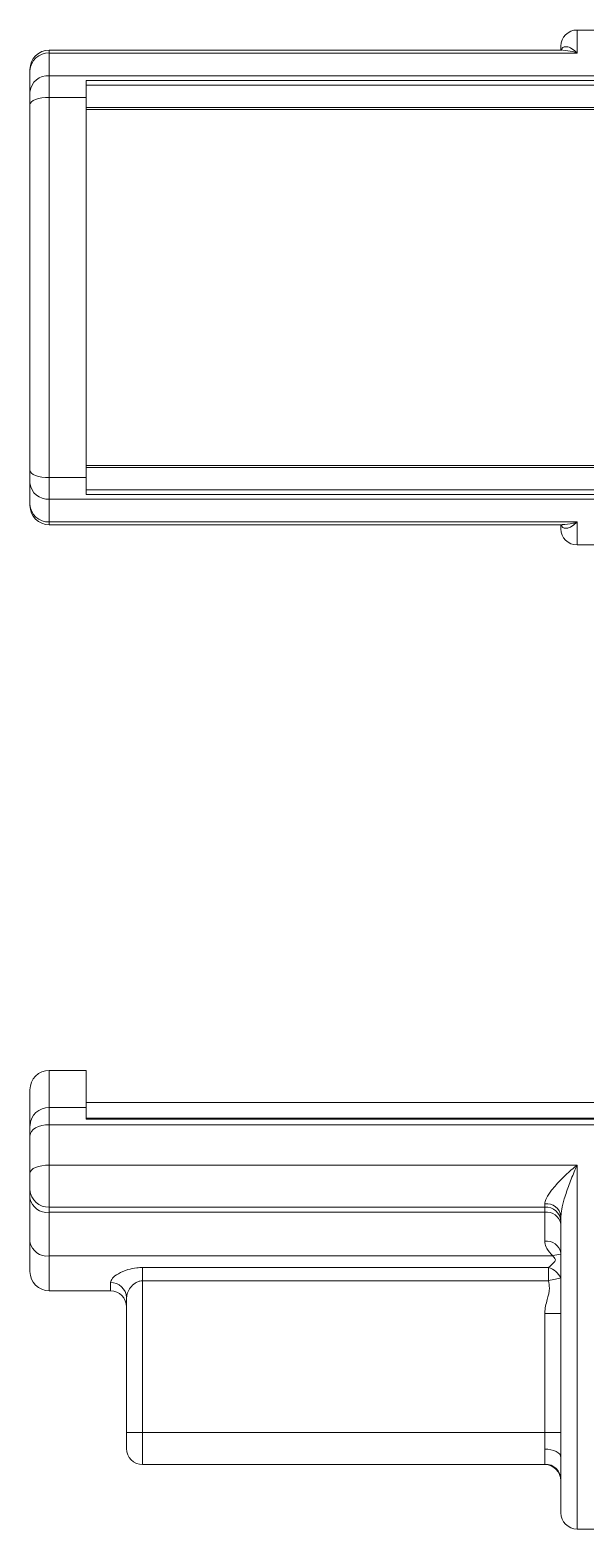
# Model space of a CAD drawing. Header units: inches. Extents: x 3.5 to 16.6, y 1.6 to 9.
# Drawn here: x 7.329 to 8.668, y 5.273 to 8.887 of the extents above; entities that cross this region are included whole.
import ezdxf

# ---------------------------------------------------------------- set-up
doc = ezdxf.new("R2010")
doc.units = ezdxf.units.IN
doc.header["$MEASUREMENT"] = 0

msp = doc.modelspace()

# ---------------------------------------------------------------- linework, layer by layer
at = {"color": 7, "linetype": 'Continuous', "lineweight": 15}
for p, q in [((8.7646, 8.8872), (8.6483, 8.8872)), ((8.6128, 8.8387), (7.3756, 8.8387)), ((7.3756, 8.8317), (7.3756, 8.7765)), ((8.6483, 8.8317), (7.3756, 8.8317)), ((8.6095, 8.8387), (8.6095, 8.8484)), ((7.3291, 8.7894), (7.3291, 8.7921)), ((7.3291, 8.7383), (7.3291, 8.7894)), ((7.3756, 8.7765), (7.3756, 8.7248)), ((8.7646, 8.7765), (7.3756, 8.7765)), ((7.4649, 8.7656), (8.7646, 8.7656)), ((7.4649, 8.7248), (7.4649, 8.7656)), ((8.7646, 8.7545), (7.4649, 8.7545)), ((7.3291, 8.7072), (7.3291, 8.7383)), ((7.3756, 8.7248), (7.3756, 7.8081)), ((7.4649, 8.7248), (7.3756, 8.7248)), ((7.4649, 7.8081), (7.4649, 8.7248)), ((7.3291, 7.8257), (7.3291, 8.7072)), ((9.9436, 8.7001), (7.4649, 8.7001)), ((7.3291, 7.7946), (7.3291, 7.8257)), ((7.4649, 7.8081), (7.3756, 7.8081)), ((7.3756, 7.8081), (7.3756, 7.7564)), ((7.4649, 7.8328), (9.9436, 7.8328)), ((7.4649, 7.7673), (7.4649, 7.8081)), ((7.3291, 7.7436), (7.3291, 7.7946)), ((7.4649, 7.7784), (8.7646, 7.7784)), ((7.3291, 7.7408), (7.3291, 7.7436)), ((8.7646, 7.7564), (7.3756, 7.7564)), ((7.3756, 7.7564), (7.3756, 7.7012)), ((8.7646, 7.7673), (7.4649, 7.7673)), ((7.3756, 7.7012), (8.6483, 7.7012)), ((7.3756, 7.6942), (8.6128, 7.6942)), ((8.6095, 7.6845), (8.6095, 7.6942)), ((8.6483, 7.6457), (8.7646, 7.6457)), ((7.4649, 6.379), (7.3756, 6.379)), ((7.4649, 6.2892), (7.4649, 6.379)), ((7.3291, 6.2461), (7.3291, 6.3324)), ((7.3756, 6.2892), (7.3756, 6.2478)), ((7.4649, 6.2892), (7.3756, 6.2892)), ((9.9436, 6.3014), (7.4649, 6.3014)), ((7.4649, 6.2613), (7.4649, 6.2892)), ((8.7646, 6.2637), (7.4649, 6.2637)), ((8.7646, 6.2613), (7.4649, 6.2613)), ((7.3291, 6.2212), (7.3291, 6.2461)), ((7.3291, 6.1313), (7.3291, 6.2212)), ((7.3756, 6.2478), (7.3756, 6.1505)), ((8.7646, 6.2478), (7.3756, 6.2478)), ((7.3756, 6.1505), (8.6483, 6.1505)), ((7.3756, 6.1505), (7.3756, 6.0494)), ((7.3291, 6.0908), (7.3291, 6.1313)), ((7.3291, 6.0708), (7.3291, 6.0908)), ((7.3291, 5.9655), (7.3291, 6.0708)), ((7.3756, 6.0494), (8.5707, 6.0494)), ((7.3756, 6.0494), (7.3756, 6.0368)), ((8.5707, 6.0368), (7.3756, 6.0368)), ((7.3756, 6.0368), (7.3756, 5.9315)), ((8.5707, 6.0494), (8.5707, 6.0575)), ((8.5707, 6.0368), (8.5707, 6.0494)), ((8.5707, 5.9669), (8.5707, 6.0368)), ((8.6095, 5.4457), (8.6095, 6.027)), ((7.3291, 5.894), (7.3291, 5.9655)), ((7.3756, 5.9315), (8.5897, 5.9315)), ((7.3756, 5.9315), (7.3756, 5.8474)), ((7.6007, 5.9037), (8.5796, 5.9037)), ((7.6007, 5.8719), (7.6007, 5.9037)), ((8.5796, 5.8719), (8.5796, 5.9037)), ((7.5231, 5.8474), (7.5231, 5.8673)), ((8.5796, 5.8719), (7.6007, 5.8719)), ((7.6007, 5.8719), (7.6007, 5.506)), ((7.5231, 5.8474), (7.3756, 5.8474)), ((7.5619, 5.506), (7.5619, 5.8309)), ((8.5707, 5.506), (8.5707, 5.7927)), ((8.5707, 5.7927), (8.6095, 5.7927)), ((7.5619, 5.4672), (7.5619, 5.506)), ((7.6007, 5.506), (7.5619, 5.506)), ((7.6007, 5.506), (8.5707, 5.506)), ((7.6007, 5.506), (7.6007, 5.4284)), ((8.5707, 5.506), (8.6095, 5.506)), ((8.5707, 5.4658), (8.5707, 5.506)), ((8.5707, 5.4284), (7.6007, 5.4284)), ((8.5707, 5.4284), (8.5707, 5.4298)), ((8.6095, 5.312), (8.6095, 5.3918)), ((8.6483, 5.2732), (8.7646, 5.2732))]:
    msp.add_line(p, q, dxfattribs=at)
at = {"color": 8, "linetype": 'Continuous', "lineweight": 15}
for p, q in [((8.6483, 8.8872), (8.6483, 8.8317)), ((7.3756, 8.8387), (7.3756, 8.8317)), ((9.9436, 8.6953), (7.4649, 8.6953)), ((7.4649, 7.8376), (9.9436, 7.8376)), ((7.3756, 7.7012), (7.3756, 7.6942)), ((8.6483, 7.7012), (8.6483, 7.6457)), ((7.3756, 6.379), (7.3756, 6.2892)), ((8.6483, 6.1505), (8.6483, 5.2732))]:
    msp.add_line(p, q, dxfattribs=at)
at = {"color": 7, "linetype": 'Continuous', "lineweight": 15, "flags": 128}
for points in [[(7.3291, 8.7072), (7.33, 8.7107), (7.3326, 8.714), (7.3369, 8.717), (7.3427, 8.7196), (7.3498, 8.7218), (7.3578, 8.7235), (7.3665, 8.7244), (7.3756, 8.7248)], [(7.3291, 7.8257), (7.33, 7.8223), (7.3326, 7.819), (7.3369, 7.8159), (7.3427, 7.8133), (7.3498, 7.8111), (7.3578, 7.8095), (7.3665, 7.8085), (7.3756, 7.8081)], [(7.3756, 6.2478), (7.3665, 6.2473), (7.3578, 6.2458), (7.3498, 6.2433), (7.3427, 6.24), (7.3369, 6.236), (7.3326, 6.2314), (7.33, 6.2264), (7.3291, 6.2212)], [(7.3756, 6.1505), (7.3665, 6.1502), (7.3578, 6.1491), (7.3498, 6.1473), (7.3427, 6.1449), (7.3369, 6.142), (7.3326, 6.1387), (7.33, 6.135), (7.3291, 6.1313)], [(8.5796, 5.8719), (8.5839, 5.8729), (8.5881, 5.8738), (8.5923, 5.8748), (8.5962, 5.8757), (8.6, 5.8766), (8.6034, 5.8774), (8.6066, 5.8781), (8.6095, 5.8787)], [(8.5707, 5.4658), (8.5782, 5.4654), (8.5855, 5.4643), (8.5922, 5.4624), (8.5981, 5.4599), (8.6029, 5.4569), (8.6065, 5.4534), (8.6087, 5.4496), (8.6095, 5.4457)]]:
    msp.add_lwpolyline(points, dxfattribs=at)
at = {"color": 7, "linetype": 'Continuous', "lineweight": 15}
for centre, radius, start, end in [((8.6483, 8.8484), 0.0388, 90, 180), ((7.3756, 8.7921), 0.0466, 90, 180), ((7.3736, 8.7872), 0.0446, 87.4468, 177.1953), ((7.3718, 8.7337), 0.043, 84.9587, 173.8601), ((7.3718, 7.7992), 0.043, 186.1399, 275.0413), ((7.3736, 7.7457), 0.0446, 182.8047, 272.5532), ((7.3756, 7.7408), 0.0466, 180, 270), ((8.6483, 7.6845), 0.0388, 180, 270), ((7.3756, 6.3324), 0.0466, 90, 180), ((7.374, 6.2443), 0.0449, 87.8909, 177.7223), ((7.3732, 6.0935), 0.0442, 183.5095, 273.1241), ((7.3702, 6.0783), 0.0418, 190.3153, 277.5002), ((8.5744, 6.0223), 0.0354, 7.6544, 96.0103), ((8.5727, 6.0126), 0.0369, 3.5089, 93.1249), ((8.5752, 6.0023), 0.0348, 10.3147, 97.501), ((7.3702, 5.9729), 0.0418, 190.3153, 277.5002), ((8.5752, 5.9324), 0.0348, 10.3146, 97.501), ((8.6039, 5.9007), 0.034, 80.6486, 114.6833), ((7.3756, 5.894), 0.0466, 180, 270), ((8.5641, 5.8547), 0.0514, 27.9039, 72.3668), ((7.5243, 5.8297), 0.0376, 1.9558, 91.829), ((7.5231, 5.8086), 0.0388, 0, 90), ((7.6007, 5.4672), 0.0388, 180, 270), ((8.571, 5.3914), 0.0384, 0.5526, 90.543), ((8.5707, 5.3896), 0.0388, 0, 90), ((8.6483, 5.312), 0.0388, 180, 270)]:
    msp.add_arc(centre, radius, start, end, dxfattribs=at)
at = {"color": 8, "linetype": 'Continuous', "lineweight": 15}
for points, knots in [([(8.6108, 8.8387), (8.611, 8.8396), (8.6119, 8.8445), (8.6186, 8.8476), (8.6293, 8.8469), (8.6401, 8.8398), (8.6465, 8.8336), (8.6482, 8.8318), (8.6483, 8.8317)], [0, 0, 0, 0, 0.050751, 0.265545, 0.567354, 0.883865, 0.996357, 1, 1, 1, 1]), ([(8.6483, 8.8317), (8.6481, 8.8318), (8.6447, 8.8331), (8.6331, 8.837), (8.6219, 8.8377), (8.614, 8.8382)], [0, 0, 0, 0, 0.008736, 0.297295, 1, 1, 1, 1]), ([(8.6483, 7.7012), (8.6482, 7.7011), (8.6465, 7.6993), (8.6401, 7.6932), (8.6293, 7.6861), (8.6186, 7.6854), (8.6119, 7.6884), (8.611, 7.6933), (8.6108, 7.6942)], [0, 0, 0, 0, 0.003643, 0.116135, 0.432646, 0.734455, 0.949249, 1, 1, 1, 1]), ([(8.6128, 7.6946), (8.6211, 7.6951), (8.6327, 7.6958), (8.6447, 7.6999), (8.6481, 7.7011), (8.6483, 7.7012)], [0, 0, 0, 0, 0.713134, 0.991571, 1, 1, 1, 1])]:
    msp.add_open_spline(points, degree=3, knots=knots, dxfattribs=at)
at = {"color": 7, "linetype": 'Continuous', "lineweight": 15}
for points, knots in [([(8.5707, 6.0575), (8.5711, 6.0607), (8.5718, 6.0651), (8.5769, 6.076), (8.5884, 6.0928), (8.6107, 6.1171), (8.6319, 6.1369), (8.6447, 6.1476), (8.6481, 6.1504), (8.6483, 6.1505)], [0, 0, 0, 0, 0.1123418, 0.1479913, 0.3393827, 0.6089564, 0.8947164, 0.9969064, 1, 1, 1, 1]), ([(8.6483, 6.1505), (8.6482, 6.1504), (8.6465, 6.1464), (8.6401, 6.1313), (8.6293, 6.1044), (8.6184, 6.0724), (8.6111, 6.0459), (8.6099, 6.0326), (8.6095, 6.027)], [0, 0, 0, 0, 0.00329, 0.104876, 0.390702, 0.663251, 0.857221, 1, 1, 1, 1]), ([(8.5897, 5.9315), (8.5846, 5.9374), (8.5757, 5.9474), (8.5709, 5.9599), (8.5707, 5.9658), (8.5707, 5.9669)], [0, 0, 0, 0, 0.5382577, 0.913272, 1, 1, 1, 1]), ([(8.5796, 5.9037), (8.5846, 5.9077), (8.5909, 5.9127), (8.5963, 5.92), (8.596, 5.9241), (8.5934, 5.9278), (8.591, 5.9302), (8.5897, 5.9315)], [0, 0, 0, 0, 0.503882, 0.638875, 0.738217, 0.865018, 1, 1, 1, 1]), ([(7.5231, 5.8673), (7.5241, 5.8707), (7.5262, 5.8776), (7.5417, 5.8893), (7.5627, 5.8985), (7.5838, 5.9031), (7.5961, 5.9035), (7.6007, 5.9037)], [0, 0, 0, 0, 0.2235109, 0.4522946, 0.697669, 0.8863323, 1, 1, 1, 1]), ([(7.6007, 5.8719), (7.5983, 5.8717), (7.595, 5.8715), (7.589, 5.8696), (7.5803, 5.865), (7.5708, 5.8552), (7.5635, 5.8426), (7.5624, 5.8348), (7.5619, 5.8309)], [0, 0, 0, 0, 0.093051, 0.133814, 0.259484, 0.505427, 0.754938, 1, 1, 1, 1]), ([(8.5707, 5.7927), (8.5707, 5.7934), (8.5708, 5.8047), (8.5759, 5.825), (8.5834, 5.8506), (8.5807, 5.8659), (8.5796, 5.8719)], [0, 0, 0, 0, 0.025919, 0.423152, 0.776012, 1, 1, 1, 1]), ([(8.5707, 5.4298), (8.5708, 5.4324), (8.5712, 5.4375), (8.5709, 5.452), (8.5707, 5.4625), (8.5707, 5.4658)], [0, 0, 0, 0, 0.408402, 0.813488, 1, 1, 1, 1]), ([(8.6095, 5.4457), (8.6095, 5.4414), (8.6096, 5.4275), (8.6097, 5.4076), (8.6095, 5.3971), (8.6095, 5.3918)], [0, 0, 0, 0, 0.183913, 0.592459, 1, 1, 1, 1])]:
    msp.add_open_spline(points, degree=3, knots=knots, dxfattribs=at)

doc.saveas('drawing.dxf')
